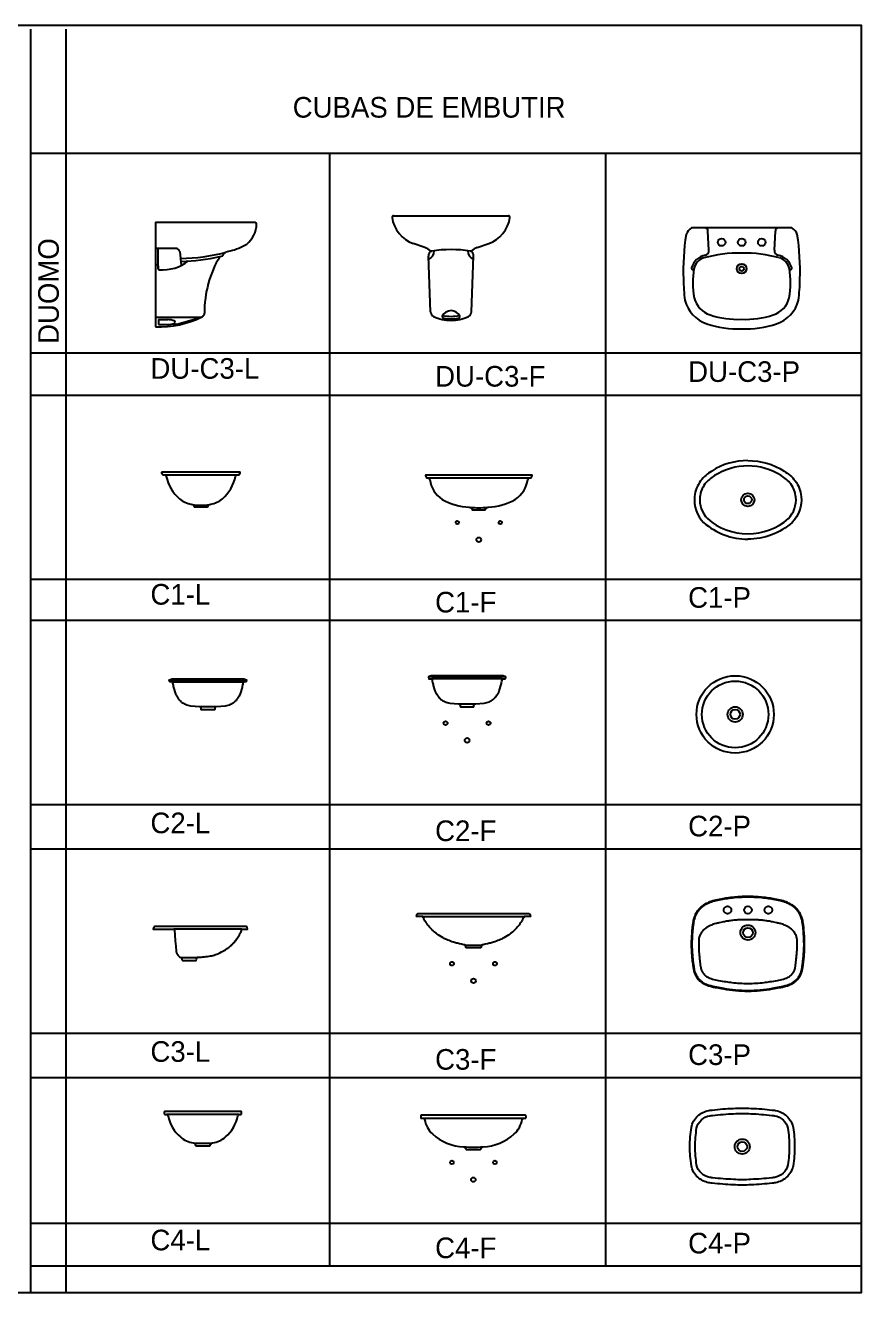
# Model space of a CAD drawing. Extents: x -857.5 to -838.1, y 491.7 to 504.3.
# Drawn here: x -848.05 to -844.16, y 491.66 to 497.56 of the extents above; entities that cross this region are included whole.
import ezdxf

# ---------------------------------------------------------------- set-up
doc = ezdxf.new("R2010")
doc.units = 0
doc.header["$LTSCALE"] = 50
doc.header["$MEASUREMENT"] = 0
doc.linetypes.add('HIDDEN', pattern=[0.375, 0.25, -0.125])
doc.layers.get('0').update_dxf_attribs({"linetype": 'CONTINUOUS'})
for name, color, linetype in [('A-PECAS', 2, 'CONTINUOUS'), ('ESC1-50', 1, 'CONTINUOUS'), ('FOLHA', 3, 'CONTINUOUS')]:
    doc.layers.add(name, color=color, linetype=linetype)

# ---------------------------------------------------------------- blocks, each defined once
blk = doc.blocks.new('L-37-D')
at = {"layer": 'A-PECAS'}
blk.add_lwpolyline([(0.2832, 0.8), (0.1017, 0.8, 0.54639), (0.1002, 0.7975), (0.1052, 0.789, 0.253348), (0.1072, 0.788), (0.1132, 0.788, -0.343831), (0.1217, 0.7805, 0.151264), (0.1832, 0.6755, 0.125541), (0.2377, 0.651, -0.231405), (0.2524, 0.6396, 0.346657), (0.2542, 0.6385), (0.2832, 0.6385), (0.3122, 0.6385, 0.346657), (0.3139, 0.6396, -0.231405), (0.3287, 0.651, 0.125541), (0.3832, 0.6755, 0.151264), (0.4447, 0.7805, -0.343831), (0.4532, 0.788), (0.4592, 0.788, 0.253348), (0.4612, 0.789), (0.4662, 0.7975, 0.54639), (0.4647, 0.8)], format="xyb", close=True, dxfattribs=at)
at = {"layer": 'ESC1-50'}
blk.add_lwpolyline([(0.1132, 0.788), (0.2832, 0.788), (0.4532, 0.788)], dxfattribs=at)
blk.add_arc((0.2827, 0.8381), 0.1921, 258.28608, 281.71392, dxfattribs=at)
blk = doc.blocks.new('L-37-F')
at = {"layer": 'A-PECAS'}
blk.add_lwpolyline([(0, 0.8), (-0.247, 0.8, 0.686641), (-0.2485, 0.7975), (-0.244, 0.7885, 0.173044), (-0.2425, 0.7876), (-0.2352, 0.7876, -0.24641), (-0.228, 0.78, 0.214241), (-0.17, 0.6875, 0.115444), (-0.044, 0.651, -0.368043), (-0.0315, 0.6405, 0.403805), (-0.0285, 0.6385), (0, 0.6385), (0.0285, 0.6385, 0.403805), (0.0315, 0.6405, -0.368043), (0.044, 0.651, 0.115444), (0.17, 0.6875, 0.214241), (0.228, 0.78, -0.24641), (0.2352, 0.7876), (0.2425, 0.7876, 0.173044), (0.244, 0.7885), (0.2485, 0.7975, 0.686641), (0.247, 0.8)], format="xyb", close=True, dxfattribs=at)
at = {"layer": 'ESC1-50'}
blk.add_lwpolyline([(-0.2352, 0.7876), (0, 0.7876), (0.2352, 0.7876)], dxfattribs=at)
for centre, radius in [((-0.1, 0.58), 0.0075), ((0.1, 0.58), 0.0075), ((0, 0.5), 0.011)]:
    blk.add_circle(centre, radius, dxfattribs=at)
blk.add_arc((0, 1.011), 0.362, 263.97442, 276.02558, dxfattribs=at)
blk = doc.blocks.new('L-37-S')
at = {"layer": 'A-PECAS'}
for points in [[(0.0002, -0.1, 0.145827), (-0.1681, -0.1487, 0.090827), (-0.22, -0.194, 0.12568), (-0.2484, -0.2673, 0.221372), (-0.2058, -0.3881, 0.186059), (0.0002, -0.4655, 0.186059)], [(-0.0002, -0.1, -0.145827), (0.1681, -0.1487, -0.090827), (0.22, -0.194, -0.12568), (0.2484, -0.2673, -0.221372), (0.2058, -0.3881, -0.186059), (-0.0002, -0.4655, -0.186059)]]:
    blk.add_lwpolyline(points, format="xyb", dxfattribs=at)
blk.add_circle((0, -0.2825), 0.0305, dxfattribs=at)
at = {"layer": 'ESC1-50'}
blk.add_lwpolyline([(0, -0.125, 0.14623), (-0.155, -0.17, 0.09047), (-0.2, -0.209, 0.123903), (-0.2235, -0.27, 0.21906), (-0.1885, -0.37, 0.185248), (0, -0.4405, 0.185248), (0.1885, -0.37, 0.21906), (0.2235, -0.27, 0.123903), (0.2, -0.209, 0.09047), (0.155, -0.17, 0.14623)], format="xyb", close=True, dxfattribs=at)
blk.add_circle((0, -0.2825), 0.018, dxfattribs=at)
blk = doc.blocks.new('L-41-E')
at = {"layer": 'A-PECAS'}
blk.add_lwpolyline([(-0.265, 0.8), (-0.0983, 0.8, -0.083504), (-0.0977, 0.7999), (-0.0858, 0.7958, -0.38104), (-0.0852, 0.7946), (-0.0868, 0.7873, -0.351524), (-0.0878, 0.7865), (-0.101, 0.7865, -0.004168), (-0.102, 0.78, -0.001178), (-0.1065, 0.76, -0.001503), (-0.109, 0.75), (-0.112, 0.74), (-0.115, 0.73, -0.052896), (-0.1205, 0.72, -0.003136), (-0.1265, 0.71, -0.020659), (-0.134, 0.7, -0.026055), (-0.144, 0.69, -0.044964), (-0.161, 0.68, -0.031726), (-0.185, 0.673), (-0.205, 0.6715), (-0.225, 0.67, 0.067863), (-0.2285, 0.6687, 0.051644), (-0.2313, 0.6664, 0.043969), (-0.233, 0.6631, 0.021834), (-0.2335, 0.6602, 0.024009), (-0.2335, 0.6578, -0.021235), (-0.2336, 0.6569, -0.13462), (-0.2344, 0.6561, -0.02879), (-0.2357, 0.656), (-0.2442, 0.656), (-0.2581, 0.656), (-0.265, 0.656), (-0.2719, 0.656), (-0.2858, 0.656), (-0.2943, 0.656, -0.02879), (-0.2956, 0.6561, -0.13462), (-0.2964, 0.6569, -0.021235), (-0.2965, 0.6578, 0.024009), (-0.2965, 0.6602, 0.021834), (-0.297, 0.6631, 0.043969), (-0.2987, 0.6664, 0.051644), (-0.3015, 0.6687, 0.067863), (-0.305, 0.67), (-0.325, 0.6715), (-0.345, 0.673, -0.031726), (-0.369, 0.68, -0.044964), (-0.386, 0.69, -0.026055), (-0.396, 0.7, -0.020659), (-0.4035, 0.71, -0.003136), (-0.4095, 0.72, -0.052896), (-0.415, 0.73), (-0.418, 0.74), (-0.421, 0.75, -0.001503), (-0.4235, 0.76, -0.001178), (-0.428, 0.78, -0.004168), (-0.429, 0.7865), (-0.4422, 0.7865, -0.351524), (-0.4432, 0.7873), (-0.4448, 0.7946, -0.38104), (-0.4442, 0.7958), (-0.4323, 0.7999, -0.083504), (-0.4317, 0.8)], format="xyb", close=True, dxfattribs=at)
at = {"layer": 'ESC1-50'}
for points in [[(-0.4446, 0.7955), (-0.265, 0.7955), (-0.0854, 0.7955)], [(-0.226, 0.67), (-0.304, 0.67)]]:
    blk.add_lwpolyline(points, dxfattribs=at)
blk.add_lwpolyline([(-0.429, 0.7865), (-0.265, 0.7865), (-0.101, 0.7865, 0.351524)], format="xyb", dxfattribs=at)
blk = doc.blocks.new('L-41-F')
at = {"layer": 'A-PECAS'}
blk.add_lwpolyline([(0, 0.8), (-0.1667, 0.8, 0.083504), (-0.1673, 0.7999), (-0.1792, 0.7958, 0.38104), (-0.1798, 0.7946), (-0.1782, 0.7873, 0.351524), (-0.1772, 0.7865), (-0.164, 0.7865, 0.004168), (-0.163, 0.78, 0.001178), (-0.1585, 0.76, 0.001503), (-0.156, 0.75), (-0.153, 0.74), (-0.15, 0.73, 0.052896), (-0.1445, 0.72, 0.003136), (-0.1385, 0.71, 0.020659), (-0.131, 0.7, 0.026055), (-0.121, 0.69, 0.044964), (-0.104, 0.68, 0.031726), (-0.08, 0.673), (-0.06, 0.6715), (-0.04, 0.67, -0.067863), (-0.0365, 0.6687, -0.051644), (-0.0337, 0.6664, -0.043969), (-0.032, 0.6631, -0.021834), (-0.0315, 0.6602, -0.024009), (-0.0315, 0.6578, 0.021235), (-0.0314, 0.6569, 0.13462), (-0.0306, 0.6561, 0.02879), (-0.0293, 0.656), (-0.0208, 0.656), (-0.0069, 0.656), (0, 0.656), (0.0069, 0.656), (0.0208, 0.656), (0.0293, 0.656, 0.02879), (0.0306, 0.6561, 0.13462), (0.0314, 0.6569, 0.021235), (0.0315, 0.6578, -0.024009), (0.0315, 0.6602, -0.021834), (0.032, 0.6631, -0.043969), (0.0337, 0.6664, -0.051644), (0.0365, 0.6687, -0.067863), (0.04, 0.67), (0.06, 0.6715), (0.08, 0.673, 0.031726), (0.104, 0.68, 0.044964), (0.121, 0.69, 0.026055), (0.131, 0.7, 0.020659), (0.1385, 0.71, 0.003136), (0.1445, 0.72, 0.052896), (0.15, 0.73), (0.153, 0.74), (0.156, 0.75, 0.001503), (0.1585, 0.76, 0.001178), (0.163, 0.78, 0.004168), (0.164, 0.7865), (0.1772, 0.7865, 0.351524), (0.1782, 0.7873), (0.1798, 0.7946, 0.38104), (0.1792, 0.7958), (0.1673, 0.7999, 0.083504), (0.1667, 0.8)], format="xyb", close=True, dxfattribs=at)
at = {"layer": 'ESC1-50'}
for points in [[(0.1796, 0.7955), (0, 0.7955), (-0.1796, 0.7955)], [(-0.039, 0.67), (0.039, 0.67)]]:
    blk.add_lwpolyline(points, dxfattribs=at)
blk.add_lwpolyline([(0.164, 0.7865), (0, 0.7865), (-0.164, 0.7865, -0.351524)], format="xyb", dxfattribs=at)
for centre, radius in [((-0.1, 0.58), 0.009), ((0.1, 0.58), 0.009), ((0, 0.5), 0.011)]:
    blk.add_circle(centre, radius, dxfattribs=at)
blk = doc.blocks.new('L-41-S')
at = {"layer": 'A-PECAS'}
for radius in [0.18, 0.0355]:
    blk.add_circle((0, -0.265), radius, dxfattribs=at)
at = {"layer": 'ESC1-50'}
for radius in [0.155, 0.0225]:
    blk.add_circle((0, -0.265), radius, dxfattribs=at)
blk = doc.blocks.new('L-43-E')
at = {"layer": 'A-PECAS'}
blk.add_lwpolyline([(-0.1299, 0.8, 0.097139), (-0.1328, 0.7975, 0.093136), (-0.1329, 0.7973), (-0.1372, 0.7466), (-0.1393, 0.7213), (-0.1415, 0.696, -0.005818), (-0.1418, 0.6943, -0.01422), (-0.1431, 0.69, -0.015419), (-0.145, 0.6859, -0.016254), (-0.149, 0.68, -0.02383), (-0.1546, 0.6739, -0.043057), (-0.16, 0.67, 0.011967), (-0.162, 0.669, 0.005757), (-0.1633, 0.6684, 0.047892), (-0.165, 0.6668, 0.045175), (-0.1657, 0.6657, 0.001029), (-0.1658, 0.6654, 0.000769), (-0.1663, 0.6643, -0.002131), (-0.1679, 0.6598, -0.003311), (-0.169, 0.657, -0.07795), (-0.1702, 0.6555, -0.076039), (-0.1718, 0.655), (-0.2029, 0.655), (-0.2189, 0.655), (-0.2349, 0.655), (-0.2359, 0.6603), (-0.2369, 0.6656, 0.136977), (-0.2414, 0.6697, -0.021298), (-0.265, 0.6714, -0.006496), (-0.295, 0.6746, -0.015455), (-0.3185, 0.68, -0.013448), (-0.344, 0.69, -0.038534), (-0.379, 0.71, -0.009286), (-0.3911, 0.72, -0.004044), (-0.402, 0.73, -0.009962), (-0.4119, 0.74, -0.021511), (-0.4199, 0.75, -0.000869), (-0.4265, 0.76, -0.000805), (-0.433, 0.77, -0.004188), (-0.4435, 0.79, -0.008306), (-0.4475, 0.8), (-0.4735, 0.8), (-0.471, 0.81, -0.344151), (-0.4671, 0.813), (-0.255, 0.813), (-0.0414, 0.813, -0.344151), (-0.0375, 0.81), (-0.035, 0.8), (-0.036, 0.8)], format="xyb", close=True, dxfattribs=at)
at = {"layer": 'ESC1-50'}
for points in [[(-0.4475, 0.8), (-0.1299, 0.8)], [(-0.1643, 0.6684), (-0.2383, 0.6684)]]:
    blk.add_lwpolyline(points, dxfattribs=at)
blk = doc.blocks.new('L-43-F')
at = {"layer": 'A-PECAS'}
blk.add_lwpolyline([(0.236, 0.8, -0.009799), (0.2315, 0.79, -0.001419), (0.226, 0.78, -0.005461), (0.2195, 0.77, -0.004902), (0.2125, 0.76, -0.022645), (0.195, 0.74, -0.005692), (0.185, 0.73, -0.016572), (0.1725, 0.72, -0.002825), (0.165, 0.715), (0.157, 0.71), (0.141, 0.7, -0.028553), (0.12, 0.69, -0.010622), (0.0935, 0.68, -0.003226), (0.075, 0.675, -0.000993), (0.065, 0.6725), (0.055, 0.6705), (0.045, 0.6685, 0.047271), (0.0391, 0.6661, 0.114336), (0.036, 0.66), (0.0356, 0.6578), (0.0353, 0.6557, -0.177537), (0.0333, 0.654), (0.0293, 0.654), (0.0168, 0.654), (0, 0.654), (-0.0168, 0.654), (-0.0293, 0.654), (-0.0333, 0.654, -0.177537), (-0.0353, 0.6557), (-0.0356, 0.6578), (-0.036, 0.66, 0.114336), (-0.0391, 0.6661, 0.047271), (-0.045, 0.6685), (-0.055, 0.6705), (-0.065, 0.6725, -0.000993), (-0.075, 0.675, -0.003226), (-0.0935, 0.68, -0.010622), (-0.12, 0.69, -0.028553), (-0.141, 0.7), (-0.157, 0.71), (-0.165, 0.715, -0.002825), (-0.1725, 0.72, -0.016572), (-0.185, 0.73, -0.005692), (-0.195, 0.74, -0.022645), (-0.2125, 0.76, -0.004902), (-0.2195, 0.77, -0.005461), (-0.226, 0.78, -0.001419), (-0.2315, 0.79, -0.009799), (-0.236, 0.8), (-0.265, 0.8), (-0.2625, 0.81, -0.344151), (-0.2586, 0.813), (0, 0.813), (0.2586, 0.813, -0.344151), (0.2625, 0.81), (0.265, 0.8)], format="xyb", close=True, dxfattribs=at)
at = {"layer": 'ESC1-50'}
for points in [[(-0.235, 0.8), (0.235, 0.8)], [(-0.0381, 0.6661), (0.0381, 0.6661)]]:
    blk.add_lwpolyline(points, dxfattribs=at)
for centre, radius in [((-0.1, 0.58), 0.00875), ((0.1, 0.58), 0.00875), ((0, 0.5), 0.0105)]:
    blk.add_circle(centre, radius, dxfattribs=at)
blk = doc.blocks.new('L-43-S')
at = {"layer": 'A-PECAS'}
for points in [[(0, -0.035, 0.006249), (-0.0199, -0.0352, 0.006186), (-0.04, -0.036, 0.011988), (-0.0537, -0.037, 0.004519), (-0.09, -0.0409, 0.014776), (-0.1185, -0.0451, 0.013271), (-0.15, -0.0515, 0.035994), (-0.1774, -0.06, 0.040982), (-0.2, -0.071, 0.01876), (-0.2136, -0.0798, 0.03685), (-0.22, -0.085, 0.012932), (-0.2258, -0.0908, 0.016733), (-0.23, -0.0955, 0.018462), (-0.2344, -0.1012, 0.01337), (-0.24, -0.1095, 0.032867), (-0.245, -0.1186, 0.025472), (-0.25, -0.131, 0.037612), (-0.2557, -0.1525, 0.025501), (-0.26, -0.185, 0.003806), (-0.2625, -0.2196, 0.008551), (-0.2633, -0.235, 0.001677), (-0.2637, -0.249, 0.003906), (-0.2638, -0.255, 0.010465), (-0.2636, -0.2719, 0.007651), (-0.2625, -0.295, 0.006047), (-0.261, -0.3149, 0.005983), (-0.259, -0.335, 0.005336), (-0.2573, -0.3485, 0.004367), (-0.255, -0.365, 0.011845), (-0.2525, -0.379, 0.02732), (-0.251, -0.385, 0.018467), (-0.2499, -0.3881, 0.008099), (-0.247, -0.395, 0.012687), (-0.2457, -0.3978, 0.004795), (-0.242, -0.405, 0.06487), (-0.2311, -0.4205, 0.055687), (-0.2145, -0.435, 0.021799), (-0.2039, -0.4417, 0.035434), (-0.197, -0.445, 0.019745), (-0.1835, -0.4498, 0.014412), (-0.1645, -0.455, 0.010865), (-0.1475, -0.4588, 0.005654), (-0.1145, -0.465, 0.021919), (-0.0576, -0.4725, 0.021782), (0, -0.475, 0.021782), (0.0576, -0.4725, 0.021919), (0.1145, -0.465, 0.005654), (0.1475, -0.4588, 0.010865), (0.1645, -0.455, 0.014412), (0.1835, -0.4498, 0.019745), (0.197, -0.445, 0.035434), (0.2039, -0.4417, 0.021799), (0.2145, -0.435, 0.055687), (0.2311, -0.4205, 0.06487), (0.242, -0.405, 0.004795), (0.2457, -0.3978, 0.012687), (0.247, -0.395, 0.008099), (0.2499, -0.3881, 0.018467), (0.251, -0.385, 0.02732), (0.2525, -0.379, 0.011845), (0.255, -0.365, 0.004367), (0.2573, -0.3485, 0.005336), (0.259, -0.335, 0.005983), (0.261, -0.3149, 0.006047), (0.2625, -0.295, 0.007651), (0.2636, -0.2719, 0.010465), (0.2638, -0.255, 0.003906), (0.2637, -0.249, 0.001677), (0.2633, -0.235, 0.008551), (0.2625, -0.2196, 0.003806), (0.26, -0.185, 0.025501), (0.2557, -0.1525, 0.037612), (0.25, -0.131, 0.025472), (0.245, -0.1186, 0.032867), (0.24, -0.1095, 0.01337), (0.2344, -0.1012, 0.018462), (0.23, -0.0955, 0.016733), (0.2258, -0.0908, 0.012932), (0.22, -0.085, 0.03685), (0.2136, -0.0798, 0.01876), (0.2, -0.071, 0.040982), (0.1774, -0.06, 0.035994), (0.15, -0.0515, 0.013271), (0.1185, -0.0451, 0.014776), (0.09, -0.0409, 0.004519), (0.0537, -0.037, 0.011988), (0.04, -0.036, 0.006186), (0.0199, -0.0352, 0.006249)], [(0, -0.1425, 0.004166), (-0.0153, -0.1426, 0.004325), (-0.03, -0.143, 0.008151), (-0.0425, -0.1436, 0.005802), (-0.06, -0.145, 0.009875), (-0.0824, -0.1475, 0.012465), (-0.1, -0.1502, 0.003363), (-0.1089, -0.1519, 0.002698), (-0.12, -0.1541, 0.005673), (-0.134, -0.1572, 0.004965), (-0.15, -0.161, 0.017077), (-0.16, -0.1639, 0.016591), (-0.17, -0.1675, 0.02572), (-0.1783, -0.1713, 0.017591), (-0.19, -0.178, 0.014231), (-0.1935, -0.1803, 0.007526), (-0.2, -0.185, 0.056273), (-0.2104, -0.1947, 0.047515), (-0.22, -0.2085, 0.047831), (-0.2266, -0.2234, 0.066187), (-0.2289, -0.235, 0.004918), (-0.2292, -0.2413, 0.008463), (-0.2293, -0.245, 0.011111), (-0.2288, -0.2783, 0.013874), (-0.227, -0.305, 0.001465), (-0.2261, -0.3142, 0.00125), (-0.225, -0.325, 0.004921), (-0.2219, -0.3524, 0.01064), (-0.22, -0.365, 0.019519), (-0.219, -0.3697, 0.016761), (-0.2175, -0.375, 0.027716), (-0.2158, -0.3794, 0.020926), (-0.213, -0.385, 0.026051), (-0.2102, -0.3895, 0.019708), (-0.206, -0.395, 0.030068), (-0.202, -0.3993, 0.020513), (-0.1955, -0.405, 0.039978), (-0.187, -0.4108, 0.041406), (-0.178, -0.415, 0.028604), (-0.1654, -0.4188, 0.012898), (-0.137, -0.425, 0.006932), (-0.1022, -0.4311, 0.008908), (-0.075, -0.435, 0.01609), (-0.0389, -0.4383, 0.014983), (0, -0.4395, 0.014983), (0.0389, -0.4383, 0.01609), (0.075, -0.435, 0.008908), (0.1022, -0.4311, 0.006932), (0.137, -0.425, 0.012898), (0.1654, -0.4188, 0.028604), (0.178, -0.415, 0.041406), (0.187, -0.4108, 0.039978), (0.1955, -0.405, 0.020513), (0.202, -0.3993, 0.030068), (0.206, -0.395, 0.019708), (0.2102, -0.3895, 0.026051), (0.213, -0.385, 0.020926), (0.2158, -0.3794, 0.027716), (0.2175, -0.375, 0.016761), (0.219, -0.3697, 0.019519), (0.22, -0.365, 0.01064), (0.2219, -0.3524, 0.004921), (0.225, -0.325, 0.00125), (0.2261, -0.3142, 0.001465), (0.227, -0.305, 0.013874), (0.2288, -0.2783, 0.011111), (0.2293, -0.245, 0.008463), (0.2292, -0.2413, 0.004918), (0.2289, -0.235, 0.066187), (0.2266, -0.2234, 0.047831), (0.22, -0.2085, 0.047515), (0.2104, -0.1947, 0.056273), (0.2, -0.185, 0.007526), (0.1935, -0.1803, 0.014231), (0.19, -0.178, 0.017591), (0.1783, -0.1713, 0.02572), (0.17, -0.1675, 0.016591), (0.16, -0.1639, 0.017077), (0.15, -0.161, 0.004965), (0.134, -0.1572, 0.005673), (0.12, -0.1541, 0.002698), (0.1089, -0.1519, 0.003363), (0.1, -0.1502, 0.012465), (0.0824, -0.1475, 0.009875), (0.06, -0.145, 0.005802), (0.0425, -0.1436, 0.008151), (0.03, -0.143, 0.004325), (0.0153, -0.1426, 0.004166)]]:
    blk.add_lwpolyline(points, format="xyb", close=True, dxfattribs=at)
for centre, radius in [((0, -0.0975), 0.0175), ((0, -0.2025), 0.035)]:
    blk.add_circle(centre, radius, dxfattribs=at)
at = {"layer": 'ESC1-50'}
blk.add_lwpolyline([(0, -0.038, 0.006249), (-0.0198, -0.0382, 0.006186), (-0.0399, -0.039, 0.011988), (-0.0534, -0.04, 0.004519), (-0.0897, -0.0439, 0.014776), (-0.118, -0.048, 0.013271), (-0.1493, -0.0544, 0.035994), (-0.1763, -0.0628, 0.040982), (-0.1985, -0.0736, 0.01876), (-0.2119, -0.0822, 0.03685), (-0.2179, -0.0872, 0.012932), (-0.2236, -0.0928, 0.016733), (-0.2277, -0.0974, 0.018462), (-0.232, -0.103, 0.01337), (-0.2375, -0.1111, 0.032867), (-0.2423, -0.1199, 0.025472), (-0.2472, -0.132, 0.037612), (-0.2527, -0.1531, 0.025501), (-0.257, -0.1852, 0.003806), (-0.2596, -0.2198, 0.008551), (-0.2603, -0.2351, 0.001677), (-0.2607, -0.2491, 0.003906), (-0.2608, -0.255, 0.010465), (-0.2606, -0.2718, 0.007651), (-0.2595, -0.2948, 0.006047), (-0.258, -0.3147, 0.005983), (-0.256, -0.3347, 0.005336), (-0.2544, -0.3481, 0.004367), (-0.252, -0.3646, 0.011845), (-0.2496, -0.3784, 0.02732), (-0.2481, -0.3841, 0.018467), (-0.2471, -0.387, 0.008099), (-0.2443, -0.3938, 0.012687), (-0.243, -0.3964, 0.004795), (-0.2393, -0.4036, 0.06487), (-0.2289, -0.4185, 0.055687), (-0.2128, -0.4325, 0.021799), (-0.2024, -0.4391, 0.035434), (-0.1959, -0.4422, 0.019745), (-0.1826, -0.4469, 0.014412), (-0.1638, -0.4521, 0.010865), (-0.1469, -0.4559, 0.005654), (-0.114, -0.462, 0.021919), (-0.0574, -0.4695, 0.021782), (0, -0.472, 0.021782), (0.0574, -0.4695, 0.021919), (0.114, -0.462, 0.005654), (0.1469, -0.4559, 0.010865), (0.1638, -0.4521, 0.014412), (0.1826, -0.4469, 0.019745), (0.1959, -0.4422, 0.035434), (0.2024, -0.4391, 0.021799), (0.2128, -0.4325, 0.055687), (0.2289, -0.4185, 0.06487), (0.2393, -0.4036, 0.004795), (0.243, -0.3964, 0.012687), (0.2443, -0.3938, 0.008099), (0.2471, -0.387, 0.018467), (0.2481, -0.3841, 0.02732), (0.2496, -0.3784, 0.011845), (0.252, -0.3646, 0.004367), (0.2544, -0.3481, 0.005336), (0.256, -0.3347, 0.005983), (0.258, -0.3147, 0.006047), (0.2595, -0.2948, 0.007651), (0.2606, -0.2718, 0.010465), (0.2608, -0.255, 0.003906), (0.2607, -0.2491, 0.001677), (0.2603, -0.2351, 0.008551), (0.2596, -0.2198, 0.003806), (0.257, -0.1852, 0.025501), (0.2527, -0.1531, 0.037612), (0.2472, -0.132, 0.025472), (0.2423, -0.1199, 0.032867), (0.2375, -0.1111, 0.01337), (0.232, -0.103, 0.018462), (0.2277, -0.0974, 0.016733), (0.2236, -0.0928, 0.012932), (0.2179, -0.0872, 0.03685), (0.2119, -0.0822, 0.01876), (0.1985, -0.0736, 0.040982), (0.1763, -0.0628, 0.035994), (0.1493, -0.0544, 0.013271), (0.118, -0.048, 0.014776), (0.0897, -0.0439, 0.004519), (0.0534, -0.04, 0.011988), (0.0399, -0.039, 0.006186), (0.0198, -0.0382, 0.006249)], format="xyb", close=True, dxfattribs=at)
at = {"layer": 'ESC1-50', "linetype": 'HIDDEN'}
for centre in [(-0.095, -0.0975), (0.095, -0.0975)]:
    blk.add_circle(centre, 0.0175, dxfattribs=at)
at = {"layer": 'ESC1-50'}
blk.add_circle((0, -0.2025), 0.0225, dxfattribs=at)
blk = doc.blocks.new('L-42-E')
at = {"layer": 'A-PECAS'}
blk.add_lwpolyline([(0.265, 0.64), (0.2975, 0.64, 0.329254), (0.2994, 0.6414), (0.3009, 0.6461, -0.319429), (0.3101, 0.6531, 0.135566), (0.3698, 0.6806, 0.171755), (0.4269, 0.7798, -0.363458), (0.4343, 0.786), (0.442, 0.786, 0.414214), (0.445, 0.789), (0.445, 0.797, 0.414214), (0.442, 0.8), (0.265, 0.8), (0.088, 0.8, 0.414214), (0.085, 0.797), (0.085, 0.789, 0.414214), (0.088, 0.786), (0.0957, 0.786, -0.363458), (0.1031, 0.7798, 0.171755), (0.1602, 0.6806, 0.135566), (0.2199, 0.6531, -0.319429), (0.2291, 0.6461), (0.2306, 0.6414, 0.329254), (0.2325, 0.64)], format="xyb", close=True, dxfattribs=at)
at = {"layer": 'ESC1-50'}
blk.add_lwpolyline([(0.4343, 0.786), (0.4278, 0.786), (0.265, 0.786), (0.1022, 0.786), (0.0957, 0.786)], dxfattribs=at)
blk.add_lwpolyline([(0.2199, 0.6531, 0.023255), (0.265, 0.652, 0.023255), (0.3101, 0.6531, 0.023255)], format="xyb", dxfattribs=at)
blk = doc.blocks.new('L-42-F')
at = {"layer": 'A-PECAS'}
blk.add_lwpolyline([(0, 0.8), (-0.242, 0.8, 0.414214), (-0.245, 0.797), (-0.245, 0.789, 0.414214), (-0.242, 0.786), (-0.2343, 0.786, -0.363458), (-0.2269, 0.7798, 0.163091), (-0.1905, 0.7132, 0.179962), (-0.0451, 0.6531, -0.319429), (-0.0359, 0.6461), (-0.0344, 0.6414, 0.329254), (-0.0325, 0.64), (0, 0.64), (0.0325, 0.64, 0.329254), (0.0344, 0.6414), (0.0359, 0.6461, -0.319429), (0.0451, 0.6531, 0.179962), (0.1905, 0.7132, 0.163091), (0.2269, 0.7798, -0.363458), (0.2343, 0.786), (0.242, 0.786, 0.414214), (0.245, 0.789), (0.245, 0.797, 0.414214), (0.242, 0.8)], format="xyb", close=True, dxfattribs=at)
at = {"layer": 'ESC1-50'}
blk.add_lwpolyline([(-0.2343, 0.786), (-0.2278, 0.786), (0, 0.786), (0.2278, 0.786), (0.2343, 0.786)], dxfattribs=at)
blk.add_lwpolyline([(-0.0451, 0.6531, 0.023255), (0, 0.652, 0.023255), (0.0451, 0.6531)], format="xyb", dxfattribs=at)
for centre, radius in [((-0.1, 0.58), 0.0085), ((0.1, 0.58), 0.0085), ((0, 0.5), 0.0105)]:
    blk.add_circle(centre, radius, dxfattribs=at)
blk = doc.blocks.new('L-42-S')
at = {"layer": 'A-PECAS'}
blk.add_lwpolyline([(0, -0.4446, -0.023279), (-0.0416, -0.443, -0.01916), (-0.1399, -0.4352, -0.021277), (-0.1452, -0.4347, -0.022101), (-0.1555, -0.4334, -0.137935), (-0.2067, -0.4076, -0.168041), (-0.2366, -0.3542, -0.040113), (-0.244, -0.265, -0.040113), (-0.2366, -0.1758, -0.168041), (-0.2067, -0.1224, -0.137935), (-0.1555, -0.0966, -0.022101), (-0.1452, -0.0953, -0.021277), (-0.1399, -0.0948, -0.01916), (-0.0416, -0.087, -0.023279), (0, -0.0854, -0.023279), (0.0416, -0.087, -0.01916), (0.1399, -0.0948, -0.021277), (0.1452, -0.0953, -0.022101), (0.1555, -0.0966, -0.137935), (0.2067, -0.1224, -0.168041), (0.2366, -0.1758, -0.040113), (0.244, -0.265, -0.040113), (0.2366, -0.3542, -0.168041), (0.2067, -0.4076, -0.137935), (0.1555, -0.4334, -0.022101), (0.1452, -0.4347, -0.021277), (0.1399, -0.4352, -0.01916), (0.0416, -0.443, -0.023279)], format="xyb", close=True, dxfattribs=at)
blk.add_circle((0, -0.265), 0.035, dxfattribs=at)
at = {"layer": 'ESC1-50'}
blk.add_lwpolyline([(0, -0.4196, -0.023725), (-0.04, -0.418, -0.019466), (-0.138, -0.4102, -0.030261), (-0.1425, -0.4098, -0.023158), (-0.151, -0.4088, -0.137634), (-0.19, -0.389, -0.168016), (-0.212, -0.35, -0.039991), (-0.219, -0.265, -0.039991), (-0.212, -0.18, -0.168016), (-0.19, -0.141, -0.137634), (-0.151, -0.1212, -0.023158), (-0.1425, -0.1202, -0.030261), (-0.138, -0.1198, -0.019466), (-0.04, -0.112, -0.023725), (0, -0.1104, -0.023725), (0.04, -0.112, -0.019466), (0.138, -0.1198, -0.030261), (0.1425, -0.1202, -0.023158), (0.151, -0.1212, -0.137634), (0.19, -0.141, -0.168016), (0.212, -0.18, -0.039991), (0.219, -0.265, -0.039991), (0.212, -0.35, -0.168016), (0.19, -0.389, -0.137634), (0.151, -0.4088, -0.023158), (0.1425, -0.4098, -0.030261), (0.138, -0.4102, -0.019466), (0.04, -0.418, -0.023725)], format="xyb", close=True, dxfattribs=at)
blk.add_circle((0, -0.265), 0.0225, dxfattribs=at)

msp = doc.modelspace()

# ---------------------------------------------------------------- linework, layer by layer
msp.add_lwpolyline([(-848.3589, 491.659), (-844.1589, 491.659), (-844.1589, 497.559), (-848.3589, 497.559)], close=True)
at = {"layer": 'A-PECAS'}
for p, q in [((-846.3371, 496.6728), (-845.8023, 496.6728)), ((-847.4447, 496.6422), (-846.9817, 496.6422)), ((-847.4447, 496.6422), (-847.4447, 496.52)), ((-844.4835, 496.6163), (-844.9507, 496.6163)), ((-847.3473, 496.52), (-847.4447, 496.52)), ((-847.4447, 496.52), (-847.4447, 496.1549)), ((-847.4327, 496.426), (-847.4327, 496.52)), ((-847.3323, 496.5065), (-847.3257, 496.4409)), ((-847.1313, 496.4863), (-847.1245, 496.4976)), ((-847.1155, 496.5043), (-847.0971, 496.5092)), ((-846.1916, 496.5249), (-846.2451, 496.5426)), ((-845.9478, 496.5249), (-845.8943, 496.5426)), ((-847.4327, 496.439), (-847.4327, 496.426)), ((-846.165, 496.2251), (-846.175, 496.4842)), ((-845.9744, 496.2251), (-845.9644, 496.4842)), ((-847.4447, 496.1549), (-847.4199, 496.1549))]:
    msp.add_line(p, q, dxfattribs=at)
at = {"layer": 'A-PECAS', "color": 1}
for p, q in [((-844.8696, 496.5116), (-844.8739, 496.6013)), ((-844.5646, 496.5116), (-844.5603, 496.6013)), ((-847.4397, 496.2), (-847.2384, 496.2)), ((-847.346, 496.1673), (-847.2301, 496.2008)), ((-847.4312, 496.1894), (-847.4312, 496.1655)), ((-847.4312, 496.1894), (-847.3872, 496.1894)), ((-847.4312, 496.1655), (-847.3872, 496.1655))]:
    msp.add_line(p, q, dxfattribs=at)
for centre, radius in [((-844.8106, 496.5493), 0.0175), ((-844.7171, 496.5493), 0.0175), ((-844.6236, 496.5493), 0.0175), ((-844.7171, 496.4259), 0.0225), ((-844.7171, 496.4259), 0.0108)]:
    msp.add_circle(centre, radius, dxfattribs=at)
at = {"layer": 'A-PECAS'}
for centre, radius, start, end in [((-846.3371, 496.6658), 0.007, 90, 187.84052), ((-846.1935, 496.6856), 0.1519, 187.84052, 250.16857), ((-845.9459, 496.6856), 0.1519, 289.83143, 352.15948), ((-845.8023, 496.6658), 0.007, 352.15948, 90), ((-847.0933, 496.6345), 0.1187, 307.87378, 0.34328), ((-846.9817, 496.6352), 0.007, 0.34328, 90), ((-844.9208, 496.5668), 0.0578, 121.16858, 161.59766), ((-844.5134, 496.5668), 0.0578, 18.40234, 58.83142), ((-843.8831, 496.4152), 1.1057, 171.16145, 181.9903), ((-845.5511, 496.4152), 1.1057, 358.0097, 8.83855), ((-847.3473, 496.505), 0.015, 5.77465, 90), ((-847.3557, 497.4243), 0.9645, 282.62001, 283.45793), ((-847.1116, 496.4898), 0.015, 104.86791, 148.90566), ((-847.1475, 496.7405), 0.2368, 282.27686, 302.45582), ((-846.2171, 496.4515), 0.0777, 48.33599, 70.85311), ((-846.1514, 496.4857), 0.0236, 110.61714, 183.57061), ((-846.1608, 496.5147), 0.007, 228.33599, 279.00931), ((-845.9786, 496.5147), 0.007, 260.99069, 311.66401), ((-845.988, 496.4857), 0.0236, 356.42939, 69.38286), ((-845.9223, 496.4515), 0.0777, 109.14689, 131.66401), ((-847.4387, 496.439), 0.006, 0, 180), ((-847.4267, 496.426), 0.006, 180, 270), ((-847.4174, 496.6306), 0.2108, 267.49476, 306.86461), ((-847.3263, 496.4762), 0.003, 185.77465, 271.63177), ((-847.325, 496.4633), 0.003, 185.77465, 271.83481), ((-846.7144, 496.2241), 0.5025, 148.97138, 180.61127), ((-844.1772, 496.3825), 0.8108, 180.40457, 187.3502), ((-845.2569, 496.3825), 0.8108, 352.6498, 359.59543), ((-844.8299, 496.3185), 0.1566, 194.68333, 251.49394), ((-844.6043, 496.3185), 0.1566, 288.50606, 345.31667), ((-847.4323, 496.6211), 0.4664, 268.47671, 295.91467), ((-847.2364, 496.2194), 0.0195, 264.04433, 357.82783), ((-846.1401, 496.226), 0.025, 182.19989, 245.09323), ((-846.0697, 496.3776), 0.1921, 245.09323, 270), ((-846.1064, 496.204), 0.005, 150.8896, 192.07133), ((-846.1015, 496.2051), 0.01, 192.07133, 259.5544), ((-846.0696, 496.1836), 0.0471, 90.07198, 150.8896), ((-846.0697, 496.3776), 0.1854, 259.5544, 270), ((-846.0698, 496.1836), 0.0471, 29.1104, 89.92802), ((-846.0697, 496.3776), 0.1921, 270, 294.90677), ((-846.0697, 496.3776), 0.1854, 270, 280.4456), ((-846.0379, 496.2051), 0.01, 280.4456, 347.92867), ((-846.033, 496.204), 0.005, 347.92867, 29.1104), ((-845.9993, 496.226), 0.025, 294.90677, 357.80011), ((-844.7344, 496.5971), 0.4511, 251.22259, 272.1981), ((-844.6998, 496.5971), 0.4511, 267.8019, 288.77741)]:
    msp.add_arc(centre, radius, start, end, dxfattribs=at)
at = {"layer": 'A-PECAS', "color": 1}
for centre, radius, start, end in [((-844.8889, 496.6013), 0.015, 0, 90), ((-844.5453, 496.6013), 0.015, 90, 180), ((-847.3531, 497.4188), 0.946, 271.63177, 284.22692), ((-846.1883, 496.5078), 0.0406, 289.93531, 2.53417), ((-846.0697, 495.94), 0.5749, 80.99069, 99.00931), ((-845.9511, 496.5078), 0.0406, 177.46583, 250.06469), ((-844.8713, 496.4078), 0.082, 100.34555, 164.67732), ((-844.7237, 495.8354), 0.6634, 89.43016, 104.8582), ((-844.8893, 496.5083), 0.02, 279.67401, 9.53391), ((-844.7105, 495.8354), 0.6634, 75.1418, 90.56984), ((-844.5448, 496.5083), 0.02, 170.46609, 260.32599), ((-844.5629, 496.4078), 0.082, 15.32268, 79.65445), ((-847.3557, 497.4243), 0.9645, 271.83481, 282.62001), ((-844.945, 496.4278), 0.00567, 160.62145, 342.48854), ((-844.5227, 496.3612), 0.4218, 171.13995, 189.73287), ((-844.8715, 496.4105), 0.0698, 108.5964, 167.035), ((-844.5626, 496.4105), 0.0698, 12.965, 71.4036), ((-844.9114, 496.3612), 0.4218, 350.26713, 8.86005), ((-844.4892, 496.4278), 0.00567, 197.51146, 19.37855), ((-844.829, 496.3189), 0.1133, 194.771, 251.90233), ((-844.6051, 496.3189), 0.1133, 288.09767, 345.229), ((-847.4397, 496.205), 0.005, 180, 270), ((-846.0697, 496.3776), 0.1734, 256.76979, 270), ((-846.0697, 496.3776), 0.1734, 270, 283.23021), ((-844.7338, 496.6048), 0.4146, 251.66238, 272.31112), ((-844.7004, 496.6048), 0.4146, 267.68888, 288.33762), ((-847.3961, 496.0688), 0.1209, 71.24898, 85.76093), ((-847.3961, 496.2861), 0.1209, 274.23907, 288.75102), ((-847.3277, 496.1075), 0.0625, 106.98633, 122.74769), ((-847.3591, 496.1774), 0.0062, 0.32233, 73.18993), ((-847.3591, 496.1775), 0.0062, 286.81007, 359.67767)]:
    msp.add_arc(centre, radius, start, end, dxfattribs=at)
at = {"layer": 'FOLHA', "linetype": 'CONTINUOUS'}
for p, q in [((-848.0264, 497.5406), (-848.0264, 491.659)), ((-847.8627, 497.5406), (-847.8627, 491.659)), ((-844.1589, 496.9623), (-848.0264, 496.9623)), ((-846.6348, 496.9623), (-846.6348, 491.7833)), ((-845.3493, 491.7833), (-845.3493, 496.9623)), ((-848.0264, 496.0336), (-844.1589, 496.0336)), ((-848.0264, 495.8372), (-844.1589, 495.8372)), ((-848.0264, 494.9807), (-844.1589, 494.9807)), ((-848.0264, 494.7894), (-844.1589, 494.7894)), ((-848.0264, 493.9314), (-844.1589, 493.9314)), ((-848.0264, 493.7251), (-844.1589, 493.7251)), ((-848.0264, 492.8671), (-844.1589, 492.8671)), ((-848.0264, 492.6608), (-844.1589, 492.6608)), ((-848.0264, 491.9818), (-844.1589, 491.9818)), ((-848.0264, 491.7833), (-844.1589, 491.7833))]:
    msp.add_line(p, q, dxfattribs=at)

# ---------------------------------------------------------------- block references
at = {"layer": 'A-PECAS'}
for name, p in [('L-37-S', (-844.6883, 495.6327)), ('L-37-D', (-847.5165, 494.6785)), ('L-37-F', (-845.9405, 494.6643)), ('L-41-E', (-846.9357, 493.7164)), ('L-41-F', (-845.9949, 493.7302)), ('L-41-S', (-844.7474, 494.616)), ('L-43-S', (-844.6879, 493.5379)), ('L-43-F', (-845.9652, 492.6105)), ('L-42-E', (-847.4891, 491.7031)), ('L-42-F', (-845.9657, 491.685)), ('L-42-S', (-844.7146, 492.604))]:
    msp.add_blockref(name, p, dxfattribs=at)
at = {"layer": 'A-PECAS', "xscale": -1}
msp.add_blockref('L-43-E', (-847.49, 492.5505), dxfattribs=at)

# ---------------------------------------------------------------- texts
at = {"layer": 'FOLHA', "linetype": 'CONTINUOUS'}
for s, p in [('CUBAS DE EMBUTIR', (-846.8063, 497.1294)), ('DU-C3-L', (-847.4683, 495.9137)), ('DU-C3-F', (-846.1437, 495.8771)), ('DU-C3-P', (-844.9663, 495.899)), ('C1-L', (-847.4683, 494.8621)), ('C1-F', (-846.1437, 494.8256)), ('C1-P', (-844.9663, 494.8475)), ('C2-L', (-847.4683, 493.7979)), ('C2-F', (-846.1437, 493.7613)), ('C2-P', (-844.9663, 493.7832)), ('C3-L', (-847.4683, 492.7336)), ('C3-F', (-846.1437, 492.697)), ('C3-P', (-844.9663, 492.7189)), ('C4-L', (-847.4683, 491.8561)), ('C4-F', (-846.1437, 491.8195)), ('C4-P', (-844.9663, 491.8415))]:
    msp.add_text(s, height=0.096, dxfattribs=at).set_placement(p)
msp.add_text('DUOMO', height=0.096, rotation=90, dxfattribs=at).set_placement((-847.8947, 496.0759))

doc.saveas('drawing.dxf')
